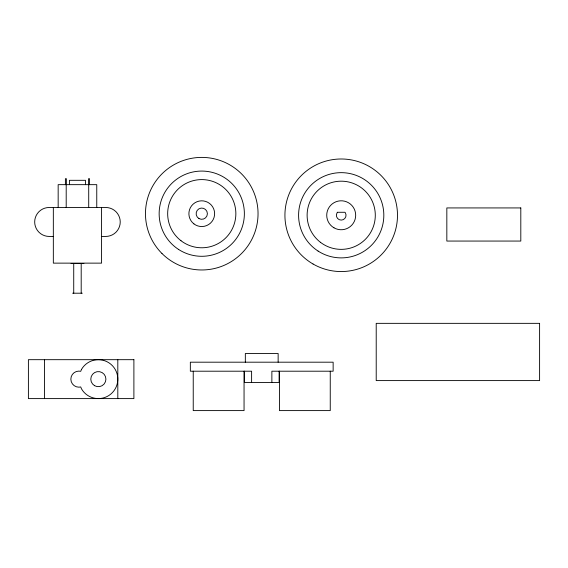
<?xml version="1.0" encoding="UTF-8"?>
<svg xmlns="http://www.w3.org/2000/svg" width="568" height="568" viewBox="0 0 568 568"><rect width="100%" height="100%" fill="white"/><g stroke="black" fill="none" stroke-linecap="round" stroke-linejoin="round"><path stroke-width="0.85" d="M53.335 236.437L49.153 236.437A14.47 14.47 0 0 1 34.684 221.96A14.47 14.47 0 0 1 49.153 207.49L105.762 207.49A14.47 14.47 0 0 1 120.231 221.96A14.47 14.47 0 0 1 105.762 236.437L101.58 236.437M71.028 263.488L83.894 263.488M72.633 293.202L82.282 293.202M330.249 371.202L330.249 410.6L279.435 410.6L279.435 371.202M279.108 371.202L279.108 382.456L244.375 382.456L244.375 371.202M278.142 362.192L278.142 353.509L245.34 353.509L245.34 362.192M271.873 382.456L271.873 371.202L333.139 371.202L333.139 362.192L190.344 362.192L190.344 371.202L251.61 371.202L251.61 382.456M244.055 371.202L244.055 410.6L193.234 410.6L193.234 371.202M117.81 359.679L117.81 398.601M101.58 207.49L101.58 263.133L53.335 263.133L53.335 207.49M96.759 207.49L96.759 184.657L58.163 184.657L58.163 207.49M89.517 184.657L89.517 178.707L88.551 178.707L88.551 184.657M88.715 184.657L88.715 207.49M85.498 184.657L85.498 180.312L69.417 180.312L69.417 184.657M81.196 263.488L81.196 293.202M73.726 263.488L73.726 293.202M66.364 184.657L66.364 178.707L65.398 178.707L65.398 184.657M66.2 184.657L66.2 207.49M44.481 359.679L44.481 398.601M81.501 369.413L80.706 371.337L78.895 371.103A8.037 8.037 0 0 0 70.851 379.14A8.037 8.037 0 0 0 78.895 387.184L80.706 386.943L81.501 388.867A19.461 19.461 0 0 0 110.859 394.043A19.461 19.461 0 0 0 110.859 364.237A19.461 19.461 0 0 0 81.501 369.413M337.47 212.283L337.03 212.858A4.821 4.821 0 0 0 341.205 220.093A4.821 4.821 0 0 0 345.387 212.858L344.939 212.283L337.47 212.283M520.806 207.931L446.831 207.931L446.831 241.059L520.806 241.059L520.806 207.931M539.6 323.348L376.215 323.348L376.215 380.595L539.6 380.595L539.6 323.348M133.892 359.679L28.4 359.679L28.4 398.601L133.892 398.601L133.892 359.679M94.572 385.686A7.561 7.561 0 0 0 105.911 379.14A7.561 7.561 0 0 0 94.572 372.594A7.561 7.561 0 0 0 94.572 385.686M178.629 249.473A42.614 42.614 0 0 0 244.318 215.819A42.614 42.614 0 0 0 182.328 175.761A42.614 42.614 0 0 0 178.629 249.473M161.958 253.484A56.282 56.282 0 0 0 256.125 228.251A56.282 56.282 0 0 0 187.191 159.317A56.282 56.282 0 0 0 161.958 253.484M181.007 240.733A34.094 34.094 0 0 0 235.564 218.133A34.094 34.094 0 0 0 188.711 182.186A34.094 34.094 0 0 0 181.007 240.733M193.929 223.891A12.865 12.865 0 0 0 214.512 215.364A12.865 12.865 0 0 0 196.84 201.796A12.865 12.865 0 0 0 193.929 223.891M198.949 218.559A5.63 5.63 0 0 0 207.391 213.682A5.63 5.63 0 0 0 198.949 208.811A5.63 5.63 0 0 0 198.949 218.559M313.067 264.014A56.282 56.282 0 0 0 397.493 215.272A56.282 56.282 0 0 0 313.067 166.53A56.282 56.282 0 0 0 313.067 264.014M318.08 251.063A42.614 42.614 0 0 0 383.769 217.402A42.614 42.614 0 0 0 321.772 177.344A42.614 42.614 0 0 0 318.08 251.063M320.451 242.316A34.094 34.094 0 0 0 375.008 219.724A34.094 34.094 0 0 0 328.162 183.776A34.094 34.094 0 0 0 320.451 242.316M333.97 227.804A14.47 14.47 0 0 0 355.682 215.272A14.47 14.47 0 0 0 333.97 202.733A14.47 14.47 0 0 0 333.97 227.804"/></g></svg>
